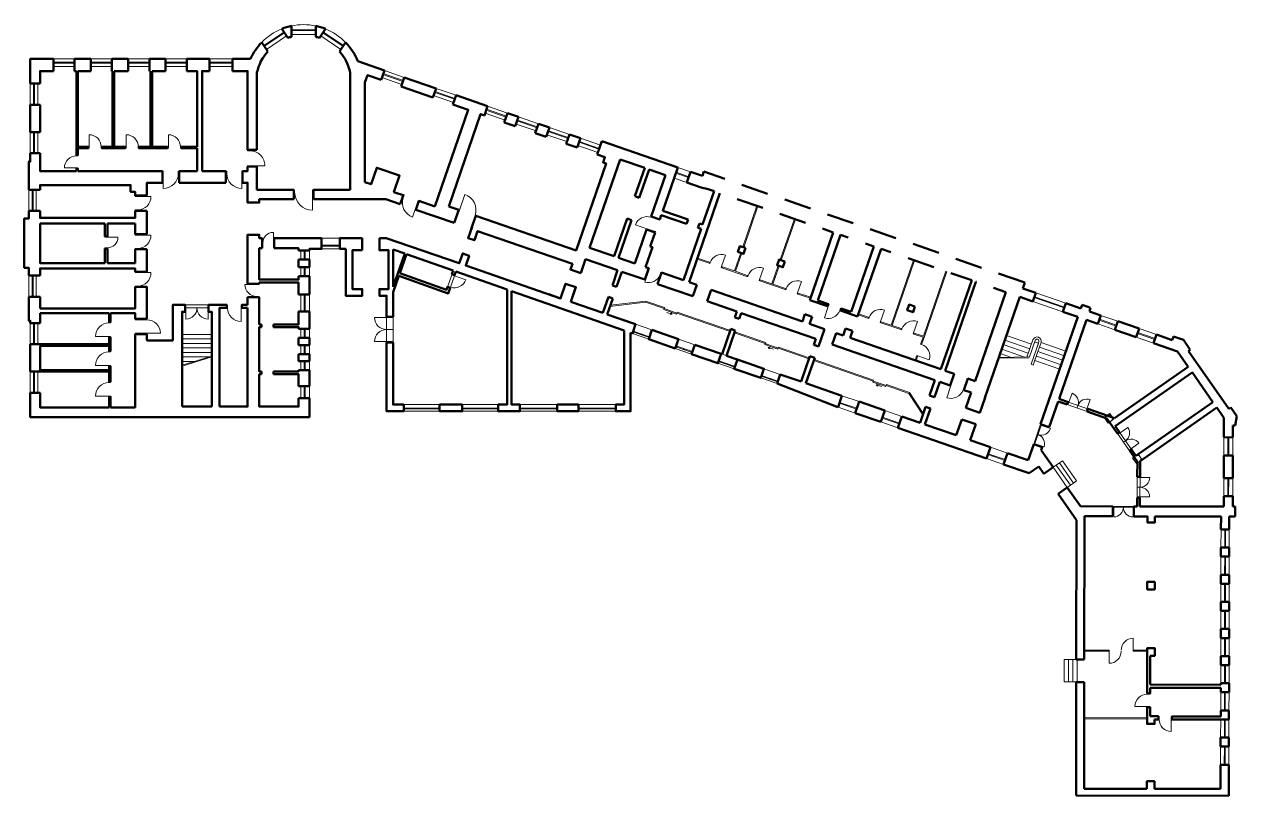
# Model space of a CAD drawing. Header units: millimetres. Extents: x 312346 to 393627, y -666289 to -314922.
# Drawn here: x 312549 to 392909, y -366088 to -314922 of the extents above; entities that cross this region are included whole.
import ezdxf

# ---------------------------------------------------------------- set-up
doc = ezdxf.new("R2010")
doc.units = ezdxf.units.MM
doc.header["$LTSCALE"] = 400
for name, color, linetype, lineweight in [('RG_dveře', 3, 'Continuous', 9), ('RG_okna', 3, 'Continuous', 9), ('RG_schodiště', 94, 'Continuous', 9), ('RG_výrobky zámečník-šatny', 6, 'Continuous', 9), ('RG_zdivo nové', 1, 'Continuous', 50), ('RG_zdivo stavajici', 30, 'Continuous', 50), ('RG_zdivo stávající', 30, 'Continuous', 50)]:
    doc.layers.add(name, color=color, linetype=linetype, lineweight=lineweight)

# ---------------------------------------------------------------- blocks, each defined once
blk = doc.blocks.new('*U35')
blk.add_line((600, -323), (600, -1173))
for points in [[(-300, 477), (-250, 477), (-250, -323), (-300, -323)], [(650, 477), (600, 477), (600, -323), (650, -323)]]:
    blk.add_lwpolyline(points)
blk.add_arc((600, -323), 850, 180, 270)
at = {"layer": 'RG_zdivo stávající'}
for p, q in [((-300, 477), (-300, -323)), ((650, 477), (650, -323))]:
    blk.add_line(p, q, dxfattribs=at)
blk = doc.blocks.new('*U33')
blk.add_line((600, -323), (600, -1123))
for points in [[(-250, -173), (-200, -173), (-200, -323), (-250, -323)], [(650, -173), (600, -173), (600, -323), (650, -323)]]:
    blk.add_lwpolyline(points)
blk.add_arc((600, -323), 800, 180, 270)
at = {"layer": 'RG_zdivo stávající'}
for p, q in [((-250, -173), (-250, -323)), ((650, -173), (650, -323))]:
    blk.add_line(p, q, dxfattribs=at)
blk = doc.blocks.new('*U34')
blk.add_line((600, -323), (600, -1123))
for points in [[(-250, -173), (-200, -173), (-200, -323), (-250, -323)], [(650, -173), (600, -173), (600, -323), (650, -323)]]:
    blk.add_lwpolyline(points)
blk.add_arc((600, -323), 800, 180, 270)
at = {"layer": 'RG_zdivo stávající'}
for p, q in [((-250, -173), (-250, -323)), ((650, -173), (650, -323))]:
    blk.add_line(p, q, dxfattribs=at)
blk = doc.blocks.new('*U31')
blk.add_line((-200, -303), (-200, -1103))
for points in [[(-250, -103), (-200, -103), (-200, -303), (-250, -303)], [(650, -103), (600, -103), (600, -303), (650, -303)]]:
    blk.add_lwpolyline(points)
blk.add_arc((-200, -303), 800, 270, 0)
at = {"layer": 'RG_zdivo stávající'}
for p, q in [((-250, -103), (-250, -303)), ((650, -103), (650, -303))]:
    blk.add_line(p, q, dxfattribs=at)
blk = doc.blocks.new('1200_560_1560')
at = {"layer": 'RG_okna'}
for points in [[(45734, 2964), (46934, 2964)], [(45734, 2689), (46934, 2689)], [(45734, 2629), (46934, 2629)], [(45734, 2164), (46934, 2164)]]:
    blk.add_lwpolyline(points, dxfattribs=at)
at = {"layer": 'RG_zdivo stávající'}
for points in [[(45734, 2164), (45734, 2964)], [(46934, 2964), (46934, 2164)]]:
    blk.add_lwpolyline(points, dxfattribs=at)
blk = doc.blocks.new('*U32')
blk.add_line((600, -173), (600, 627))
for points in [[(-250, -773), (-200, -773), (-200, -173), (-250, -173)], [(650, -773), (600, -773), (600, -173), (650, -173)]]:
    blk.add_lwpolyline(points)
blk.add_arc((600, -173), 800, 90, 180)
at = {"layer": 'RG_zdivo stávající'}
for p, q in [((-250, -773), (-250, -173)), ((650, -773), (650, -173))]:
    blk.add_line(p, q, dxfattribs=at)
blk = doc.blocks.new('900_1300_1640')
at = {"layer": 'RG_okna'}
for points in [[(139718, -7536), (140618, -7536)], [(139718, -7881), (140618, -7881)], [(139718, -7941), (140618, -7941)], [(139718, -8286), (140618, -8286)]]:
    blk.add_lwpolyline(points, dxfattribs=at)
at = {"layer": 'RG_zdivo stávající'}
for points in [[(139718, -8286), (139718, -7536)], [(140618, -7536), (140618, -8286)]]:
    blk.add_lwpolyline(points, dxfattribs=at)
blk = doc.blocks.new('1200_1260_560_2')
at = {"layer": 'RG_okna'}
for points in [[(43247, -7886), (42047, -7886)], [(43247, -8151), (42047, -8151)], [(43247, -8211), (42047, -8211)], [(43247, -8486), (42047, -8486)]]:
    blk.add_lwpolyline(points, dxfattribs=at)
at = {"layer": 'RG_zdivo stávající'}
for points in [[(42047, -8486), (42047, -7886)], [(43247, -7886), (43247, -8486)]]:
    blk.add_lwpolyline(points, dxfattribs=at)
blk = doc.blocks.new('dvere_800_koje')
at = {"layer": 'RG_dveře'}
blk.add_line((67689, -3326), (67689, -4126), dxfattribs=at)
for points in [[(67639, -3256), (67689, -3256), (67689, -3326), (67639, -3326)], [(68539, -3256), (68489, -3256), (68489, -3326), (68539, -3326)]]:
    blk.add_lwpolyline(points, dxfattribs=at)
blk.add_arc((67689, -3326), 800, 270, 0, dxfattribs=at)
at = {"layer": 'RG_výrobky zámečník-šatny'}
for points in [[(67639, -3256), (67639, -3326)], [(68539, -3256), (68539, -3326)]]:
    blk.add_lwpolyline(points, dxfattribs=at)
blk = doc.blocks.new('1200_680_1620_3')
at = {"layer": 'RG_okna'}
for points in [[(30188, 2145), (29797, 3280)], [(30420, 2225), (30029, 3359)], [(30476, 2244), (30086, 3379)], [(30708, 2324), (30317, 3459)]]:
    blk.add_lwpolyline(points, dxfattribs=at)
at = {"layer": 'RG_zdivo stávající'}
for points in [[(29797, 3280), (30317, 3459)], [(30708, 2324), (30188, 2145)]]:
    blk.add_lwpolyline(points, dxfattribs=at)
blk = doc.blocks.new('okno_oblouk')
at = {"layer": 'RG_okna'}
for points in [[(109066, -107732), (110666, -107732)], [(109066, -107985), (110666, -107985)], [(109066, -108045), (110666, -108045)]]:
    blk.add_lwpolyline(points, dxfattribs=at)
blk.add_arc((109866, -104509), 3871, 258.07382, 281.92618, dxfattribs=at)
at = {"layer": 'RG_zdivo stávající'}
for points in [[(109066, -107577), (109066, -108296)], [(110666, -107577), (110666, -108296)]]:
    blk.add_lwpolyline(points, dxfattribs=at)
blk = doc.blocks.new('*U30')
blk.add_line((750, -143), (750, 957))
for points in [[(-400, -293), (-350, -293), (-350, -143), (-400, -143)], [(800, -293), (750, -293), (750, -143), (800, -143)]]:
    blk.add_lwpolyline(points)
blk.add_arc((750, -143), 1100, 90, 180)
at = {"layer": 'RG_zdivo stávající'}
for p, q in [((-400, -293), (-400, -143)), ((800, -293), (800, -143))]:
    blk.add_line(p, q, dxfattribs=at)
blk = doc.blocks.new('*U28')
blk.add_line((-350, -293), (-350, -1293))
for points in [[(-400, -143), (-350, -143), (-350, -293), (-400, -293)], [(700, -143), (650, -143), (650, -293), (700, -293)]]:
    blk.add_lwpolyline(points)
blk.add_arc((-350, -293), 1000, 270, 0)
at = {"layer": 'RG_zdivo stávající'}
for p, q in [((-400, -143), (-400, -293)), ((700, -143), (700, -293))]:
    blk.add_line(p, q, dxfattribs=at)
blk = doc.blocks.new('*U29')
blk.add_line((350, -293), (350, -993))
for points in [[(-400, -143), (-350, -143), (-350, -293), (-400, -293)], [(400, -143), (350, -143), (350, -293), (400, -293)]]:
    blk.add_lwpolyline(points)
blk.add_arc((350, -293), 700, 180, 270)
at = {"layer": 'RG_zdivo stávající'}
for p, q in [((-400, -143), (-400, -293)), ((400, -143), (400, -293))]:
    blk.add_line(p, q, dxfattribs=at)
blk = doc.blocks.new('*U25')
blk.add_line((650, -293), (650, -1293))
for points in [[(-400, -143), (-350, -143), (-350, -293), (-400, -293)], [(700, -143), (650, -143), (650, -293), (700, -293)]]:
    blk.add_lwpolyline(points)
blk.add_arc((650, -293), 1000, 180, 270)
at = {"layer": 'RG_zdivo stávající'}
for p, q in [((-400, -143), (-400, -293)), ((700, -143), (700, -293))]:
    blk.add_line(p, q, dxfattribs=at)
blk = doc.blocks.new('*U26')
blk.add_line((-350, -293), (-350, -1293))
for points in [[(-400, -143), (-350, -143), (-350, -293), (-400, -293)], [(700, -143), (650, -143), (650, -293), (700, -293)]]:
    blk.add_lwpolyline(points)
blk.add_arc((-350, -293), 1000, 270, 0)
at = {"layer": 'RG_zdivo stávající'}
for p, q in [((-400, -143), (-400, -293)), ((700, -143), (700, -293))]:
    blk.add_line(p, q, dxfattribs=at)
blk = doc.blocks.new('*U18')
blk.add_line((550, -293), (550, -1193))
for points in [[(-400, -143), (-350, -143), (-350, -293), (-400, -293)], [(600, -143), (550, -143), (550, -293), (600, -293)]]:
    blk.add_lwpolyline(points)
blk.add_arc((550, -293), 900, 180, 270)
at = {"layer": 'RG_zdivo stávající'}
for p, q in [((-400, -143), (-400, -293)), ((600, -143), (600, -293))]:
    blk.add_line(p, q, dxfattribs=at)
blk = doc.blocks.new('*U27')
blk.add_line((-350, -293), (-350, -1093))
for points in [[(-400, -143), (-350, -143), (-350, -293), (-400, -293)], [(500, -143), (450, -143), (450, -293), (500, -293)]]:
    blk.add_lwpolyline(points)
blk.add_arc((-350, -293), 800, 270, 0)
at = {"layer": 'RG_zdivo stávající'}
for p, q in [((-400, -143), (-400, -293)), ((500, -143), (500, -293))]:
    blk.add_line(p, q, dxfattribs=at)
blk = doc.blocks.new('*U22')
blk.add_line((650, -293), (650, -1193))
for points in [[(-300, -143), (-250, -143), (-250, -293), (-300, -293)], [(700, -143), (650, -143), (650, -293), (700, -293)]]:
    blk.add_lwpolyline(points)
blk.add_arc((650, -293), 900, 180, 270)
at = {"layer": 'RG_zdivo stávající'}
for p, q in [((-300, -143), (-300, -293)), ((700, -143), (700, -293))]:
    blk.add_line(p, q, dxfattribs=at)
blk = doc.blocks.new('*U23')
blk.add_line((-350, -293), (-350, -1483))
for points in [[(-400, -143), (-350, -143), (-350, -293), (-400, -293)], [(890, -143), (840, -143), (840, -293), (890, -293)]]:
    blk.add_lwpolyline(points)
blk.add_arc((-350, -293), 1190, 270, 0)
at = {"layer": 'RG_zdivo stávající'}
for p, q in [((-400, -143), (-400, -293)), ((890, -143), (890, -293))]:
    blk.add_line(p, q, dxfattribs=at)
blk = doc.blocks.new('*U24')
blk.add_line((650, -293), (650, -1193))
for points in [[(-300, -93), (-250, -93), (-250, -293), (-300, -293)], [(700, -93), (650, -93), (650, -293), (700, -293)]]:
    blk.add_lwpolyline(points)
blk.add_arc((650, -293), 900, 180, 270)
at = {"layer": 'RG_zdivo stávající'}
for p, q in [((-300, -93), (-300, -293)), ((700, -93), (700, -293))]:
    blk.add_line(p, q, dxfattribs=at)
blk = doc.blocks.new('*U21')
blk.add_line((-350, -143), (-350, 657))
for points in [[(-400, -243), (-350, -243), (-350, -143), (-400, -143)], [(500, -243), (450, -243), (450, -143), (500, -143)]]:
    blk.add_lwpolyline(points)
blk.add_arc((-350, -143), 800, 0, 90)
at = {"layer": 'RG_zdivo stávající'}
for p, q in [((-400, -243), (-400, -143)), ((500, -243), (500, -143))]:
    blk.add_line(p, q, dxfattribs=at)
blk = doc.blocks.new('*U19')
blk.add_line((550, -293), (550, -993))
for points in [[(-200, -123), (-150, -123), (-150, -293), (-200, -293)], [(600, -123), (550, -123), (550, -293), (600, -293)]]:
    blk.add_lwpolyline(points)
blk.add_arc((550, -293), 700, 180, 270)
at = {"layer": 'RG_zdivo stávající'}
for p, q in [((-200, -123), (-200, -293)), ((600, -123), (600, -293))]:
    blk.add_line(p, q, dxfattribs=at)
blk = doc.blocks.new('*U20')
blk.add_line((-250, -293), (-250, -1193))
for points in [[(-300, 487), (-250, 487), (-250, -293), (-300, -293)], [(700, 487), (650, 487), (650, -293), (700, -293)]]:
    blk.add_lwpolyline(points)
blk.add_arc((-250, -293), 900, 270, 0)
at = {"layer": 'RG_zdivo stávající'}
for p, q in [((-300, 487), (-300, -293)), ((700, 487), (700, -293))]:
    blk.add_line(p, q, dxfattribs=at)
blk = doc.blocks.new('*U17')
blk.add_line((-250, -193), (-250, 707))
for points in [[(-300, -293), (-250, -293), (-250, -193), (-300, -193)], [(700, -293), (650, -293), (650, -193), (700, -193)]]:
    blk.add_lwpolyline(points)
blk.add_arc((-250, -193), 900, 0, 90)
at = {"layer": 'RG_zdivo stávající'}
for p, q in [((-300, -293), (-300, -193)), ((700, -293), (700, -193))]:
    blk.add_line(p, q, dxfattribs=at)
blk = doc.blocks.new('*U116')
for p, q in [((0, 440), (-50, 440)), ((0, 0), (-50, 0)), ((800, 440), (0, 440)), ((0, 440), (0, 0)), ((800, 0), (0, 0)), ((0, 0), (0, -800)), ((850, 440), (800, 440)), ((800, 440), (800, 0)), ((850, 0), (800, 0))]:
    blk.add_line(p, q)
blk.add_arc((0, 0), 800, 270, 0)
blk = doc.blocks.new('*U115')
for p, q in [((0, 440), (-50, 440)), ((0, 0), (-50, 0)), ((800, 440), (0, 440)), ((0, 440), (0, 0)), ((800, 0), (0, 0)), ((850, 440), (800, 440)), ((800, 440), (800, 0)), ((850, 0), (800, 0)), ((800, 0), (800, -800))]:
    blk.add_line(p, q)
blk.add_arc((800, 0), 800, 180, 270)
blk = doc.blocks.new('okno_2375')
at = {"layer": 'RG_okna'}
for points in [[(437181, -409465), (439556, -409465)], [(437181, -409695), (439556, -409695)], [(437181, -409745), (439556, -409745)], [(437256, -409745), (437256, -409695)], [(437894, -409745), (437894, -409695)], [(438030, -409695), (438030, -409745)], [(438707, -409695), (438707, -409745)], [(438843, -409745), (438843, -409695)], [(439481, -409745), (439481, -409695)], [(437181, -409905), (439556, -409905)]]:
    blk.add_lwpolyline(points, dxfattribs=at)
blk = doc.blocks.new('vrata_2475')
at = {"layer": 'RG_okna'}
for points in [[(444881, -411465), (447356, -411465)], [(444881, -411695), (447356, -411695)], [(444881, -411745), (447356, -411745)], [(444881, -411905), (447356, -411905)], [(444956, -411745), (444956, -411695)], [(447281, -411745), (447281, -411695)]]:
    blk.add_lwpolyline(points, dxfattribs=at)
blk = doc.blocks.new('*U129')
for p, q in [((0, 190), (-50, 190)), ((0, 0), (-50, 0)), ((800, 190), (0, 190)), ((0, 190), (0, 0)), ((800, 0), (0, 0)), ((850, 190), (800, 190)), ((800, 190), (800, 0)), ((850, 0), (800, 0)), ((800, 0), (800, -800))]:
    blk.add_line(p, q)
blk.add_arc((800, 0), 800, 180, 270)

msp = doc.modelspace()

# ---------------------------------------------------------------- linework, layer by layer
at = {"layer": 'RG_dveře'}
for p, q in [((386047, -356437), (386048, -355637)), ((384447, -356504), (384445, -357304))]:
    msp.add_line(p, q, dxfattribs=at)
at = {"layer": 'RG_dveře', "ltscale": 0.1}
for points in [[(382989, -340607), (381666, -340149)], [(383048, -340437), (381725, -339979)], [(379455, -342775), (379913, -341452)], [(379512, -342795), (379970, -341472)], [(385811, -343216), (385010, -342068)], [(385936, -343129), (385135, -341981)], [(386316, -346327), (386318, -344927)], [(386496, -346327), (386498, -344927)], [(384698, -346894), (386098, -346897)], [(384698, -346954), (386098, -346957)]]:
    msp.add_lwpolyline(points, dxfattribs=at)
at = {"layer": 'RG_dveře'}
for points in [[(384397, -356434), (384447, -356434), (384447, -356504), (384397, -356504)], [(386097, -356507), (386047, -356507), (386047, -356437), (386097, -356437)]]:
    msp.add_lwpolyline(points, dxfattribs=at)
for centre, start, end in [((386047, -356437), 89.90159, 179.90159), ((384447, -356504), 269.90159, 359.90159)]:
    msp.add_arc(centre, 800, start, end, dxfattribs=at)
at = {"layer": 'RG_okna'}
for p, q in [((323252, -333740), (323252, -334482)), ((324735, -333740), (324735, -334482))]:
    msp.add_line(p, q, dxfattribs=at)
for points in [[(315879, -317220), (314479, -317220)], [(318359, -317220), (316959, -317220)], [(320839, -317220), (319439, -317220)], [(323319, -317220), (321919, -317220)], [(326349, -317220), (324829, -317220)], [(315879, -317440), (314479, -317440)], [(315879, -317500), (314479, -317500)], [(315879, -317720), (314479, -317720)], [(318359, -317440), (316959, -317440)], [(318359, -317500), (316959, -317500)], [(318359, -317720), (316959, -317720)], [(320839, -317440), (319439, -317440)], [(320839, -317500), (319439, -317500)], [(320839, -317720), (319439, -317720)], [(323319, -317440), (321919, -317440)], [(323319, -317500), (321919, -317500)], [(323319, -317720), (321919, -317720)], [(326349, -317440), (324829, -317440)], [(326349, -317500), (324829, -317500)], [(326349, -317720), (324829, -317720)], [(337665, -318654), (336342, -318196)], [(337737, -318446), (336414, -317988)], [(312949, -318860), (312949, -320260)], [(313169, -318860), (313169, -320260)], [(313229, -318860), (313229, -320260)], [(313449, -318860), (313449, -320260)], [(337574, -318919), (336251, -318461)], [(337646, -318711), (336323, -318253)], [(341004, -320106), (339681, -319648)], [(341076, -319898), (339753, -319440)], [(341095, -319842), (339773, -319384)], [(341167, -319634), (339845, -319176)], [(344487, -321080), (343164, -320622)], [(344507, -321023), (343184, -320565)], [(344579, -320815), (343256, -320357)], [(344415, -321288), (343092, -320829)], [(346538, -321790), (345215, -321332)], [(346557, -321733), (345234, -321275)], [(346629, -321525), (345306, -321067)], [(312949, -322070), (312949, -323470)], [(313169, -322070), (313169, -323470)], [(313229, -322070), (313229, -323470)], [(313449, -322070), (313449, -323470)], [(346466, -321998), (345143, -321539)], [(348588, -322500), (347265, -322042)], [(348608, -322443), (347285, -321985)], [(348680, -322235), (347357, -321777)], [(348516, -322708), (347193, -322249)], [(350567, -323418), (349244, -322959)], [(350639, -323210), (349316, -322752)], [(350658, -323153), (349336, -322695)], [(350730, -322945), (349408, -322487)], [(312849, -325900), (312849, -327300)], [(313069, -325900), (313069, -327300)], [(313129, -325900), (313129, -327300)], [(313349, -325900), (313349, -327300)], [(332254, -329100), (333474, -329100)], [(330879, -330530), (330879, -329930)], [(331099, -330530), (331099, -329930)], [(331159, -330530), (331159, -329930)], [(331449, -330530), (331449, -329930)], [(332254, -329820), (333474, -329820)], [(330879, -331630), (330879, -331030)], [(331099, -331630), (331099, -331030)], [(331159, -331630), (331159, -331030)], [(331449, -331630), (331449, -331030)], [(312849, -331590), (312849, -332990)], [(313069, -331590), (313069, -332990)], [(313129, -331590), (313129, -332990)], [(313349, -331590), (313349, -332990)], [(330879, -333980), (330879, -332850)], [(331099, -333980), (331099, -332850)], [(331159, -333980), (331159, -332850)], [(331449, -333980), (331449, -332850)], [(381376, -333990), (379391, -333303)], [(381464, -333735), (379479, -333048)], [(381483, -333678), (379499, -332991)], [(381572, -333423), (379587, -332736)], [(323219, -333540), (323252, -333540), (323252, -333740), (323219, -333740)], [(323252, -333540), (324735, -333540)], [(324735, -333740), (323252, -333740)], [(324769, -333540), (324735, -333540), (324735, -333740), (324769, -333740)], [(312949, -334750), (312949, -336150)], [(313169, -334750), (313169, -336150)], [(313229, -334750), (313229, -336150)], [(313449, -334750), (313449, -336150)], [(353066, -334823), (354153, -335199)], [(330879, -335730), (330879, -335130)], [(331099, -335730), (331099, -335130)], [(331159, -335730), (331159, -335130)], [(331449, -335730), (331449, -335130)], [(352854, -335437), (353940, -335814)], [(355901, -335805), (356988, -336181)], [(330879, -336800), (330879, -336200)], [(331099, -336800), (331099, -336200)], [(331159, -336800), (331159, -336200)], [(331449, -336800), (331449, -336200)], [(355689, -336419), (356775, -336795)], [(330879, -337870), (330879, -337270)], [(331099, -337870), (331099, -337270)], [(331159, -337870), (331159, -337270)], [(331449, -337870), (331449, -337270)], [(358523, -337401), (359610, -337777)], [(358736, -336786), (359823, -337163)], [(312949, -337960), (312949, -339360)], [(313169, -337960), (313169, -339360)], [(313229, -337960), (313229, -339360)], [(313449, -337960), (313449, -339360)], [(361571, -337768), (362658, -338144)], [(330879, -339720), (330879, -338920)], [(331099, -339720), (331099, -338920)], [(331159, -339720), (331159, -338920)], [(331449, -339720), (331449, -338920)], [(361358, -338382), (362445, -338758)], [(381723, -340169), (381991, -339394)], [(382933, -340587), (383201, -339813)], [(382328, -340378), (382387, -340208)], [(379894, -341509), (380555, -341738)], [(379684, -342114), (379741, -342133)], [(385045, -342117), (385694, -341664)], [(379475, -342718), (380136, -342947)], [(385411, -342642), (385535, -342555)], [(385777, -343167), (386427, -342714)], [(386318, -344987), (387138, -344988)], [(386316, -346267), (387136, -346268)], [(386317, -345627), (386497, -345627)], [(384758, -346894), (384757, -347594)], [(385398, -346895), (385398, -346955)], [(386038, -346897), (386037, -347597)]]:
    msp.add_lwpolyline(points, dxfattribs=at)
for points in [[(332254, -329580), (333474, -329580), (333474, -329630), (332254, -329630)], [(332254, -329580), (332329, -329580), (332329, -329630), (332254, -329630)], [(332814, -329580), (332914, -329580), (332914, -329630), (332814, -329630)], [(333399, -329580), (333474, -329580), (333474, -329630), (333399, -329630)], [(352909, -335277), (353996, -335653), (353980, -335700), (352893, -335324)], [(352909, -335277), (352980, -335301), (352964, -335349), (352893, -335324)], [(353405, -335449), (353500, -335481), (353484, -335529), (353389, -335496)], [(353925, -335629), (353996, -335653), (353980, -335700), (353909, -335676)], [(355744, -336258), (356831, -336635), (356815, -336682), (355728, -336306)], [(355744, -336258), (355815, -336283), (355799, -336330), (355728, -336306)], [(356240, -336430), (356335, -336463), (356318, -336510), (356224, -336477)], [(356760, -336610), (356831, -336635), (356815, -336682), (356744, -336657)], [(358579, -337240), (359666, -337616), (359649, -337663), (358563, -337287)], [(358579, -337240), (358650, -337264), (358634, -337312), (358563, -337287)], [(359075, -337412), (359170, -337444), (359153, -337492), (359059, -337459)], [(359595, -337592), (359666, -337616), (359649, -337663), (359579, -337639)], [(361414, -338221), (362501, -338598), (362484, -338645), (361398, -338269)], [(361414, -338221), (361485, -338246), (361469, -338293), (361398, -338269)], [(361910, -338393), (362005, -338426), (361988, -338473), (361894, -338441)], [(362430, -338573), (362501, -338598), (362484, -338645), (362413, -338620)], [(384125, -341000), (384383, -341369), (384751, -341111), (384494, -340742)], [(386003, -343693), (386261, -344061), (386630, -343804), (386372, -343435)]]:
    msp.add_lwpolyline(points, close=True, dxfattribs=at)
for centre in [(384442, -341053), (386321, -343745)]:
    msp.add_circle(centre, 230, dxfattribs=at)
for centre, radius, start, end in [((323252, -333740), 742, 270.00002, 0.00002), ((324735, -333740), 742, 179.99998, 269.99998), ((381782, -339999), 640, 340.90159, 70.90159), ((382991, -340417), 640, 70.90159, 160.90159), ((379950, -341529), 640, 250.90159, 340.90159), ((379532, -342738), 640, 340.90159, 70.90159), ((385169, -342030), 640, 304.90159, 34.90159), ((385902, -343080), 640, 34.90159, 124.90159), ((386498, -344987), 640, 269.90159, 359.90159), ((386496, -346267), 640, 359.90159, 89.90159), ((384758, -346954), 640, 269.90159, 359.90159), ((386038, -346957), 640, 179.90159, 269.90159)]:
    msp.add_arc(centre, radius, start, end, dxfattribs=at)
at = {"layer": 'RG_schodiště'}
for p, q in [((381460, -358528), (381462, -357045)), ((382329, -357047), (381462, -357045)), ((381749, -358528), (381751, -357046)), ((382038, -358529), (382040, -357046)), ((382327, -358529), (382329, -357047)), ((381460, -358528), (382418, -358529))]:
    msp.add_line(p, q, dxfattribs=at)
for points in [[(324979, -335490), (323009, -335490)], [(324979, -335790), (323009, -335790)], [(377538, -335873), (379192, -336446)], [(377641, -335575), (379295, -336148)], [(324979, -336090), (323009, -336090)], [(324979, -336390), (323009, -336390)], [(324979, -336690), (323009, -336690)], [(377332, -336468), (378846, -336993)], [(377435, -336171), (379089, -336743)], [(379512, -335980), (379767, -336068), (379280, -337476), (379421, -337525), (379730, -336632)], [(379730, -336632), (381384, -337205)], [(379834, -336334), (381487, -336907)], [(379937, -336037), (381590, -336609)], [(324979, -336940), (323009, -337540)], [(324814, -336990), (323009, -336990)], [(324979, -336990), (323009, -337590)], [(323829, -337290), (323009, -337290)], [(379145, -337039), (377126, -337064)], [(379163, -336989), (377143, -337013)], [(377229, -336766), (377916, -337004)], [(379524, -337227), (381178, -337800)], [(379627, -336930), (381281, -337502)]]:
    msp.add_lwpolyline(points, dxfattribs=at)
for points in [[(379730, -336632), (379937, -336037, 1), (379398, -335850), (379003, -336991)], [(379589, -336583), (379795, -335988, 1), (379540, -335899), (379163, -336989)]]:
    msp.add_lwpolyline(points, format="xyb", dxfattribs=at)
for points in [[(382088, -345350), (381154, -344014), (381359, -343871), (382293, -345207)], [(381678, -345637), (380744, -344301), (380949, -344158), (381883, -345493)], [(381883, -345493), (380949, -344158), (381154, -344014), (382088, -345350)]]:
    msp.add_lwpolyline(points, close=True, dxfattribs=at)
at = {"layer": 'RG_výrobky zámečník-šatny'}
for points in [[(360169, -329695), (361111, -326973)], [(360235, -329718), (361177, -326996)], [(362654, -330555), (363596, -327834)], [(362720, -330578), (363662, -327857)], [(359619, -331282), (360038, -330073)], [(359685, -331305), (360104, -330096)], [(357139, -330498), (357942, -330776)], [(357162, -330432), (357965, -330710)], [(358793, -331070), (360446, -331643)], [(358816, -331004), (359619, -331282)], [(362104, -332143), (362523, -330933)], [(362170, -332166), (362589, -330956)], [(369995, -334875), (371487, -330566)], [(370061, -334898), (371553, -330589)], [(359685, -331305), (360469, -331577)], [(361320, -331871), (362104, -332143)], [(372140, -335617), (373632, -331308)], [(372206, -335640), (373698, -331331)], [(361297, -331937), (362974, -332518)], [(362170, -332166), (362997, -332452)], [(354951, -333783), (353726, -333358), (351363, -333641)], [(354974, -333716), (353738, -333288), (351392, -333557)], [(363825, -332813), (364652, -333099)], [(363848, -332746), (364674, -333033)], [(354951, -333783), (354974, -333716)], [(355140, -334029), (355490, -334150)], [(355490, -334150), (355364, -334162)], [(355490, -334150), (355399, -334062)], [(355802, -334077), (355824, -334011)], [(359329, -335298), (355802, -334077)], [(359352, -335232), (355824, -334011)], [(367817, -334195), (368469, -334421)], [(367840, -334129), (368492, -334355)], [(369320, -334715), (370652, -335176)], [(369343, -334649), (369995, -334875)], [(370061, -334898), (370675, -335110)], [(364554, -337108), (359612, -335397)], [(361681, -336039), (359635, -335330)], [(371502, -335471), (372117, -335684), (371976, -336090)], [(371525, -335405), (372140, -335617)], [(372206, -335640), (372042, -336113)], [(361658, -336105), (361681, -336039)], [(361858, -336355), (361984, -336342)], [(362208, -336476), (361858, -336355)], [(361858, -336355), (361949, -336443)], [(362509, -336399), (362532, -336333)], [(364577, -337042), (362532, -336333)], [(364876, -337219), (368819, -338584)], [(364899, -337153), (368842, -338518)], [(371682, -336940), (371587, -337214)], [(371748, -336963), (371653, -337237)], [(368819, -338584), (368842, -338518)], [(369019, -338834), (369145, -338821)], [(369368, -338955), (369019, -338834)], [(369019, -338834), (369110, -338922)], [(369669, -338879), (369692, -338813)], [(369669, -338879), (371174, -339400), (372105, -340823)], [(369692, -338813), (371219, -339341), (372134, -340739)], [(382802, -356431), (384397, -356434)], [(382802, -356501), (384397, -356504)], [(384397, -356434), (384397, -356504)], [(386097, -356437), (386972, -356438)], [(386097, -356507), (386097, -356437)], [(386097, -356507), (386972, -356508)], [(382794, -360906), (386964, -360913)], [(382794, -360976), (386964, -360983)]]:
    msp.add_lwpolyline(points, dxfattribs=at)
for points in [[(354951, -333783), (355802, -334077), (355779, -334143), (354928, -333849)], [(362509, -336399), (361658, -336105), (361635, -336171), (362486, -336466)], [(369669, -338879), (368819, -338584), (368796, -338650), (369646, -338945)]]:
    msp.add_lwpolyline(points, close=True, dxfattribs=at)
at = {"layer": 'RG_zdivo nové'}
for points in [[(334948, -329100), (334948, -329910)], [(336088, -329100), (336088, -329750)], [(333858, -329820), (333858, -332930), (334948, -332930), (334948, -332490), (334298, -332490), (334298, -329910), (334948, -329910)], [(336999, -332680), (336999, -334320), (336558, -334320), (336558, -332930), (336088, -332930), (336088, -332490), (336698, -332490), (336698, -329910), (336088, -329910), (336088, -329750)], [(336999, -332334), (336998, -329856)], [(336999, -332334), (337775, -330129)], [(337436, -331438), (337883, -330167)], [(336999, -332680), (337373, -331617)], [(337373, -331617), (340646, -332770), (340776, -332402)], [(337436, -331438), (340530, -332527), (340596, -332339), (340776, -332402)], [(341157, -331320), (341074, -331553), (340895, -331490), (340977, -331257)], [(344548, -332514), (344548, -340150), (343948, -340150), (343948, -340590), (345398, -340590), (345398, -340150), (344848, -340150), (344848, -332619)], [(352738, -335397), (352738, -340590), (351750, -340590), (351750, -340150), (352298, -340150), (352298, -335242)], [(336998, -336020), (336558, -336020), (336558, -340590), (337698, -340590), (337698, -340150), (336998, -340150), (336998, -336020)]]:
    msp.add_lwpolyline(points, dxfattribs=at)
for points in [[(340073, -340150), (341573, -340150), (341573, -340590), (340073, -340590)], [(347873, -340150), (349275, -340150), (349275, -340590), (347873, -340590)]]:
    msp.add_lwpolyline(points, close=True, dxfattribs=at)
at = {"layer": 'RG_zdivo stavajici'}
for points in [[(331449, -329930), (331449, -329820), (332254, -329820), (332254, -329100)], [(333858, -329820), (333474, -329820), (333474, -329100), (334948, -329100)], [(336088, -329100), (336538, -329100)], [(331449, -331030), (331449, -330530)], [(341806, -330924), (348090, -333100)], [(331449, -332850), (331449, -331630)], [(348770, -333336), (350896, -334072)], [(331449, -335130), (331449, -333980)], [(351180, -334170), (353066, -334823), (352854, -335437)], [(331449, -336200), (331449, -335730)], [(331449, -337270), (331449, -336800)], [(331449, -338920), (331449, -337870)], [(322164, -340980), (331449, -340980), (331449, -339720)]]:
    msp.add_lwpolyline(points, dxfattribs=at)
for points in [[(354153, -335199), (355901, -335805), (355689, -336419), (353940, -335814)], [(356988, -336181), (358736, -336786), (358523, -337401), (356775, -336795)], [(359823, -337163), (361571, -337768), (361358, -338382), (359610, -337777)]]:
    msp.add_lwpolyline(points, close=True, dxfattribs=at)
at = {"layer": 'RG_zdivo stávající'}
for p, q in [((350825, -322671), (355859, -324414)), ((352042, -323886), (353677, -324452)), ((353960, -324550), (355047, -324926)), ((356464, -325417), (357413, -325746)), ((356710, -324708), (357499, -324982)), ((357597, -324698), (357499, -324982)), ((357597, -324698), (358981, -325178)), ((358654, -326122), (356609, -332028)), ((357413, -325746), (357883, -325855)), ((357883, -325855), (358276, -325992)), ((360115, -325570), (361816, -326159)), ((359788, -326515), (361489, -327104)), ((362950, -326552), (364651, -327141)), ((354095, -327676), (354662, -327873)), ((354763, -327580), (356445, -328162)), ((354861, -327296), (356543, -327879)), ((362623, -327497), (364324, -328086)), ((365785, -327533), (367486, -328122)), ((353800, -328527), (354367, -328723)), ((357201, -328424), (357409, -328496)), ((357299, -328140), (357507, -328212)), ((365458, -328478), (366166, -328724)), ((368620, -328515), (370321, -329104)), ((366166, -328724), (364612, -333212)), ((366639, -328887), (365134, -333234)), ((366639, -328887), (367159, -329067)), ((368293, -329460), (368860, -329656)), ((350013, -329745), (351648, -330311)), ((368860, -329656), (367354, -334003)), ((369332, -329820), (367778, -334308)), ((369332, -329820), (369993, -330049)), ((371455, -329496), (373156, -330085)), ((351932, -330409), (353018, -330785)), ((353727, -331031), (353935, -331103)), ((371127, -330441), (372828, -331030)), ((374290, -330478), (375990, -331067)), ((354785, -331397), (356231, -331898)), ((373962, -331423), (375342, -331901)), ((377124, -331460), (378858, -332060)), ((356609, -332028), (357119, -332205)), ((358064, -332532), (364121, -334630)), ((375342, -331901), (373297, -337807)), ((375625, -331999), (373580, -337905)), ((377610, -332686), (375565, -338592)), ((375625, -331999), (375663, -332012)), ((376797, -332405), (377610, -332686)), ((378858, -332060), (378728, -332438)), ((378728, -332438), (379587, -332736)), ((347316, -332832), (348090, -333100)), ((348770, -333336), (350896, -334072)), ((378531, -333005), (376215, -339695)), ((378531, -333005), (379391, -333303)), ((381572, -333423), (382573, -333770)), ((351180, -334170), (352597, -334661)), ((364285, -334157), (364121, -334630)), ((381376, -333990), (382377, -334337)), ((382655, -333533), (382573, -333770)), ((382655, -333533), (383222, -333730)), ((383222, -333730), (383140, -333966)), ((383140, -333966), (383896, -334228)), ((364758, -334321), (364594, -334793)), ((364594, -334793), (365596, -335140)), ((366978, -335090), (366815, -335562)), ((382377, -334337), (379913, -341452)), ((382944, -334533), (381130, -339773)), ((382944, -334533), (383700, -334795)), ((366352, -335402), (366815, -335562)), ((367451, -335253), (367287, -335726)), ((387582, -335504), (388638, -335870)), ((388720, -335633), (388638, -335870)), ((388720, -335633), (389379, -335861)), ((389379, -335861), (389831, -336510)), ((387385, -336071), (388993, -336627)), ((388993, -336627), (389699, -337639)), ((389831, -336510), (389708, -336595)), ((389708, -336595), (392383, -340430)), ((359089, -336908), (361073, -337596)), ((362658, -338144), (364031, -338620)), ((389699, -337639), (384812, -341048)), ((389956, -338008), (384847, -341572)), ((362445, -338758), (366481, -340315)), ((364352, -338731), (366743, -339559)), ((375083, -338425), (375565, -338592)), ((374821, -339181), (375303, -339348)), ((375303, -339348), (374950, -340368)), ((376224, -339667), (375871, -340687)), ((381130, -339773), (381725, -339979)), ((367615, -340707), (369316, -341296)), ((367877, -339951), (369578, -340540)), ((374950, -340368), (375871, -340687)), ((381071, -339943), (380480, -341648)), ((381071, -339943), (381666, -340149)), ((382989, -340607), (384308, -341064)), ((391331, -339975), (386222, -343539)), ((391587, -340345), (386500, -343894)), ((391587, -340345), (392055, -341016)), ((392506, -340344), (392383, -340430)), ((392506, -340344), (392909, -340922)), ((370712, -340933), (371921, -341352)), ((372243, -341463), (374322, -342183)), ((374688, -341124), (374322, -342183)), ((374688, -341124), (375609, -341443)), ((375609, -341443), (375243, -342502)), ((384308, -341064), (385010, -342068)), ((392055, -341016), (392053, -342316)), ((392654, -341531), (392653, -342317)), ((392804, -341532), (392654, -341531)), ((392909, -340922), (392804, -341532)), ((370450, -341689), (376323, -343722)), ((384849, -341571), (385135, -341981)), ((375243, -342502), (376585, -342966)), ((379455, -342775), (379089, -343833)), ((385936, -343129), (386222, -343539)), ((377719, -343359), (379089, -343833)), ((379954, -343170), (380744, -344301)), ((385813, -343215), (386320, -343941)), ((386320, -343941), (386318, -344927)), ((377457, -344115), (379158, -344704)), ((379158, -344704), (379799, -344257)), ((379799, -344257), (380130, -344731)), ((381064, -346066), (382286, -347815)), ((381678, -345637), (382555, -346891)), ((386496, -346327), (386495, -346897)), ((392046, -346216), (392045, -346907)), ((392646, -346217), (392645, -346908)), ((384698, -346894), (382555, -346891)), ((386315, -346897), (386098, -346897)), ((392045, -346907), (386495, -346897)), ((392795, -346908), (392645, -346908)), ((392795, -346908), (392794, -347568)), ((382271, -357046), (382286, -347815)), ((382801, -357047), (382817, -347551)), ((384697, -347554), (382817, -347551)), ((386987, -347558), (386097, -347557)), ((391867, -347567), (387487, -347559)), ((391867, -347567), (391865, -348427)), ((392417, -347568), (392415, -348428)), ((392794, -347568), (392417, -347568)), ((391863, -349627), (391862, -350227)), ((392413, -349628), (392412, -350228)), ((391860, -351427), (391859, -352027)), ((392410, -351428), (392409, -352028)), ((391857, -353227), (391856, -353827)), ((392407, -353228), (392406, -353828)), ((391854, -355027), (391853, -355627)), ((392404, -355028), (392403, -355628)), ((382801, -357047), (382271, -357046)), ((391851, -356827), (391850, -357427)), ((392401, -356828), (392400, -357428)), ((382257, -366070), (382268, -358546)), ((382798, -358547), (382268, -358546)), ((382786, -365621), (382798, -358547)), ((391847, -358927), (387167, -358919)), ((391848, -358727), (387168, -358719)), ((391848, -358627), (391848, -358727)), ((392398, -358628), (392397, -359228)), ((391845, -360427), (391844, -360827)), ((392395, -360428), (392394, -361028)), ((387714, -361019), (387464, -361019)), ((391844, -360827), (388614, -360821)), ((391842, -362227), (391841, -362827)), ((392392, -362228), (392391, -362828)), ((391839, -364027), (391836, -365637)), ((392389, -364028), (392385, -366088)), ((386956, -365628), (382786, -365621)), ((391836, -365637), (387456, -365629)), ((392385, -366088), (382257, -366070))]:
    msp.add_line(p, q, dxfattribs=at)
for points in [[(330264, -315034, 0.043921), (329614, -315232, 0.043921)], [(330264, -315753, 0.020451), (330015, -315828, 0.020451)], [(332513, -315232, 0.043921), (331864, -315034, 0.043921)], [(332112, -315828, 0.020451), (331864, -315753, 0.020451)], [(328286, -316124, 0.086298), (327539, -317220, 0.086298)], [(334656, -317379, 0.097574), (333841, -316124, 0.069868)], [(328688, -316721, 0.126722), (327969, -318130), (327969, -323260)], [(334159, -325910), (334159, -318130, 0.126722), (333439, -316721)]]:
    msp.add_lwpolyline(points, format="xyb", dxfattribs=at)
for points in [[(314479, -317220), (312949, -317220), (312949, -318860)], [(314479, -318030), (314479, -317220)], [(315879, -318030), (315879, -317220)], [(315879, -317220), (316959, -317220)], [(316959, -318030), (316959, -317220)], [(318359, -318030), (318359, -317220)], [(318359, -317220), (319439, -317220)], [(319439, -318030), (319439, -317220)], [(321919, -317220), (320839, -317220)], [(320839, -318030), (320839, -317220)], [(321919, -318030), (321919, -317220)], [(324829, -317220), (323319, -317220)], [(323319, -318030), (323319, -317220)], [(324829, -318030), (324829, -317220)], [(327539, -317220), (326349, -317220)], [(326349, -318030), (326349, -317220)], [(336414, -317988), (334656, -317379)], [(313599, -318860), (313599, -318030), (314479, -318030)], [(316009, -318030), (315879, -318030)], [(316009, -318030), (316009, -323600), (316109, -323600), (316109, -323150), (316799, -323150), (316799, -323050), (316109, -323050), (316109, -318030)], [(316959, -318030), (316109, -318030)], [(318399, -318030), (318399, -323050), (317699, -323050), (317699, -323150), (319259, -323150)], [(318399, -318030), (318359, -318030)], [(319439, -318030), (318499, -318030)], [(319259, -323050), (318499, -323050), (318499, -318030)], [(320919, -318030), (320919, -323050), (320159, -323050), (320159, -323150), (322049, -323150)], [(320839, -318030), (320919, -318030)], [(321019, -318030), (321919, -318030)], [(322049, -323050), (321019, -323050), (321019, -318030)], [(323319, -318030), (323999, -318030), (323999, -323050)], [(324339, -324660), (324339, -318030), (324829, -318030)], [(326349, -318030), (327349, -318030), (327349, -323260)], [(336202, -318602), (336414, -317988)], [(336202, -318602), (336414, -317988)], [(313599, -318860), (312949, -318860)], [(335127, -325396), (335127, -318783), (335298, -318289), (336202, -318602)], [(337525, -319060), (337737, -318446)], [(339845, -319176), (337737, -318446)], [(337525, -319060), (339632, -319790)], [(339632, -319790), (339845, -319176)], [(339632, -319790), (339845, -319176)], [(340955, -320248), (341167, -319634)], [(343256, -320357), (341167, -319634)], [(312949, -320260), (312949, -322070)], [(313599, -320260), (312949, -320260)], [(313599, -322070), (313599, -320260)], [(340955, -320248), (341975, -320601), (339760, -326999)], [(343043, -320971), (343256, -320357)], [(343043, -320971), (342797, -320886), (340681, -327000)], [(344366, -321429), (344579, -320815)], [(345094, -321681), (344366, -321429)], [(345306, -321067), (344579, -320815)], [(345094, -321681), (345306, -321067)], [(345094, -321681), (345306, -321067)], [(313599, -322070), (312949, -322070)], [(346417, -322139), (346629, -321525)], [(347144, -322391), (346417, -322139)], [(347357, -321777), (346629, -321525)], [(347144, -322391), (347357, -321777)], [(347144, -322391), (347357, -321777)], [(348467, -322849), (348680, -322235)], [(349408, -322487), (348680, -322235)], [(349195, -323101), (348467, -322849)], [(349195, -323101), (349408, -322487)], [(350518, -323559), (350825, -322671)], [(312949, -323470), (312949, -324030), (312849, -324030), (312849, -325900)], [(313599, -323470), (312949, -323470)], [(316009, -324660), (313599, -324660), (313599, -323470)], [(323999, -323150), (322949, -323150), (322949, -323050), (323999, -323050)], [(323999, -323150), (323999, -324660)], [(327349, -323260), (327969, -323260)], [(350518, -323559), (351037, -323739), (350916, -324089), (351115, -324158), (349119, -329922), (342476, -327622), (342175, -328491)], [(316109, -324660), (316109, -324500), (316009, -324500), (316009, -324660)], [(327349, -324360), (327349, -324660), (327019, -324660)], [(327349, -324360), (327969, -324360)], [(327969, -324360), (327969, -325910)], [(337719, -326285), (337047, -326055), (337424, -324958), (335910, -324438), (335534, -325535), (335127, -325396)], [(350013, -329745), (352042, -323886)], [(350013, -329745), (352042, -323886)], [(353025, -326332), (353677, -324452)], [(353309, -326431), (353960, -324550)], [(321709, -324660), (316109, -324660)], [(321709, -325430), (320679, -325430), (320679, -326290)], [(321709, -324660), (321709, -325430)], [(323999, -324660), (322809, -324660)], [(322809, -324660), (322809, -325430)], [(325919, -325430), (322809, -325430)], [(325919, -324660), (324339, -324660)], [(325919, -324660), (325919, -325430)], [(327019, -324660), (327019, -325430)], [(330419, -326530), (328119, -326530), (328119, -326745), (327349, -326745), (327349, -325430), (327019, -325430)], [(354095, -327676), (355047, -324926)], [(354861, -327296), (355614, -325123)], [(313599, -325900), (312849, -325900)], [(319899, -326310), (319899, -326030), (319599, -326030), (319599, -325590), (313599, -325590), (313599, -325900)], [(327969, -325910), (330419, -325910)], [(330419, -326530), (330419, -325910)], [(331709, -325910), (334159, -325910)], [(331709, -326530), (331709, -325910)], [(357507, -328212), (358276, -325992)], [(319899, -326290), (320679, -326290)], [(337469, -326862), (336512, -326530), (331709, -326530)], [(337672, -326276), (337469, -326862)], [(338711, -326636), (338508, -327222)], [(339760, -326999), (338711, -326636)], [(340681, -327000), (341342, -327229)], [(353025, -326332), (353309, -326431)], [(312849, -327300), (312849, -327815), (312549, -327815), (312549, -330475)], [(313599, -327300), (312849, -327300)], [(313599, -327300), (313599, -327770), (319899, -327770), (319899, -327290)], [(319899, -327290), (320679, -327290)], [(320679, -327290), (320679, -328850)], [(341041, -328098), (338508, -327222)], [(341342, -327229), (341041, -328098)], [(351648, -330311), (352512, -327816)], [(352512, -327816), (352795, -327914)], [(354662, -327873), (354763, -327580)], [(313599, -328130), (317889, -328130)], [(317889, -330760), (313599, -330760), (313599, -328130)], [(317889, -329000), (317889, -328130)], [(318059, -328130), (319899, -328130)], [(318059, -328130), (318059, -329000)], [(319899, -328130), (319899, -328850)], [(342224, -328349), (341962, -329105), (342385, -329252), (342597, -328637), (348881, -330813), (348750, -331191), (349431, -331427)], [(342224, -328349), (341962, -329105), (342385, -329252), (342597, -328637), (348881, -330813), (348750, -331191), (349431, -331427)], [(351932, -330409), (352795, -327914)], [(353018, -330785), (353800, -328527)], [(356231, -331898), (357409, -328496)], [(356445, -328162), (356543, -327879)], [(357201, -328424), (357299, -328140)], [(319899, -328850), (320679, -328850)], [(328309, -329100), (328119, -329100), (328119, -328885), (327349, -328885), (327349, -332130)], [(328309, -329780), (328309, -329100)], [(329109, -329780), (329109, -329100)], [(329109, -329100), (329849, -329100), (332254, -329100)], [(336538, -329100), (341383, -330778), (341609, -330126), (342031, -330272), (341806, -330924), (348090, -333100), (348427, -332127), (349107, -332362), (348770, -333336)], [(354040, -329668), (354367, -328723)], [(317889, -330760), (317889, -329800)], [(318059, -329800), (318059, -330760)], [(319899, -329850), (319899, -330760), (318059, -330760)], [(319899, -329850), (320679, -329850)], [(320679, -329850), (320679, -331340)], [(328309, -329780), (328119, -329780), (328119, -331860), (330729, -331860), (330729, -331630)], [(330729, -329930), (330729, -329780), (329109, -329780)], [(330729, -329930), (331449, -329930)], [(336998, -329856), (337775, -330129)], [(337883, -330167), (340977, -331257)], [(354040, -329668), (354182, -329717), (353727, -331031)], [(312549, -330475), (312549, -331075), (312849, -331075), (312849, -331590)], [(330729, -331030), (330729, -330530)], [(330729, -330530), (331449, -330530)], [(330729, -331030), (331449, -331030)], [(331449, -330530), (331449, -331030)], [(349431, -331427), (349751, -330501)], [(351878, -331237), (349751, -330501)], [(313599, -331590), (312849, -331590)], [(313599, -331590), (313599, -331120), (319899, -331120), (319899, -331340)], [(319899, -331340), (320679, -331340)], [(330729, -331630), (331449, -331630)], [(331449, -331630), (331449, -332850)], [(341157, -331320), (344548, -332514)], [(351878, -331237), (351528, -332248)], [(351811, -332346), (352161, -331335)], [(353673, -331858), (352161, -331335)], [(353673, -331858), (353935, -331103)], [(354524, -332153), (354785, -331397)], [(319899, -332340), (319899, -333780), (313599, -333780)], [(319899, -332340), (320679, -332340), (320679, -334470)], [(328119, -332130), (327349, -332130)], [(330729, -332850), (330729, -332050), (328119, -332050), (328119, -332130)], [(344848, -332619), (352298, -335242)], [(348770, -333336), (349113, -332343)], [(351528, -332248), (351811, -332346)], [(356858, -332961), (354524, -332153)], [(357119, -332205), (356858, -332961)], [(358064, -332532), (357803, -333288)], [(312849, -332990), (312849, -334590), (312949, -334590), (312949, -334750)], [(313599, -332990), (312849, -332990)], [(313599, -333780), (313599, -332990)], [(327349, -333030), (327349, -333540)], [(328119, -333030), (327349, -333030)], [(328119, -333030), (328119, -334830), (328279, -334830)], [(330729, -332850), (331449, -332850)], [(351266, -333004), (350896, -334072)], [(351180, -334170), (351549, -333102)], [(351549, -333102), (351266, -333004)], [(359787, -333975), (357803, -333288)], [(365793, -333621), (364612, -333212)], [(365843, -333479), (365134, -333234)], [(379391, -333303), (379587, -332736)], [(381572, -333423), (381376, -333990)], [(313599, -334750), (313599, -334080)], [(313599, -334080), (318169, -334080)], [(318269, -334080), (318269, -334680), (318169, -334680), (318169, -334080)], [(318269, -334080), (319899, -334080), (319899, -334470)], [(320679, -335890), (322389, -335890), (322389, -333540), (323219, -333540), (323219, -333990), (323009, -333990), (323009, -340280)], [(324979, -340280), (324979, -333990), (324769, -333990), (324769, -333540), (325969, -333540), (325969, -333740), (325489, -333740), (325489, -340280)], [(327349, -333740), (327349, -340280), (325489, -340280)], [(327349, -333540), (326969, -333540), (326969, -333740), (327349, -333740)], [(329079, -334830), (330729, -334830), (330729, -333980)], [(330729, -333980), (331449, -333980)], [(331449, -333980), (331449, -335130)], [(359787, -333975), (359650, -334372)], [(359933, -334470), (360070, -334074)], [(365013, -335785), (360070, -334074)], [(364758, -334321), (364285, -334157), (364285, -334157)], [(367778, -334308), (366644, -333916)], [(367354, -334003), (366693, -333774)], [(313599, -334750), (312949, -334750)], [(319899, -334470), (320679, -334470)], [(328279, -335010), (328119, -335010), (328119, -337950), (328279, -337950)], [(328279, -334830), (328279, -335010)], [(329079, -335010), (329079, -334830)], [(330729, -335130), (330729, -335010), (329079, -335010)], [(359650, -334372), (359933, -334470)], [(366978, -335090), (367451, -335253)], [(386448, -335111), (385030, -334620)], [(313599, -336150), (313599, -336150), (318169, -336150), (318169, -335680), (318269, -335680), (318269, -336600), (318169, -336600), (318169, -336240), (313599, -336240)], [(319899, -335470), (319899, -340330), (318269, -340330)], [(320679, -335470), (320679, -335890)], [(330729, -335130), (331449, -335130)], [(330729, -336200), (330729, -335730)], [(330729, -335730), (331449, -335730)], [(331449, -335730), (331449, -336200)], [(352738, -335397), (352854, -335437)], [(359388, -335128), (358805, -336810)], [(359089, -336908), (359671, -335226)], [(359671, -335226), (359388, -335128)], [(365013, -335785), (364875, -336182)], [(365196, -336293), (365596, -335140)], [(366090, -336158), (366352, -335402)], [(367287, -335726), (373297, -337807)], [(384834, -335187), (386251, -335678)], [(312949, -336150), (312949, -337960)], [(313599, -336150), (312949, -336150)], [(313599, -337860), (313599, -336240)], [(330729, -336200), (331449, -336200)], [(364875, -336182), (365196, -336293)], [(372903, -338517), (366090, -336158)], [(330729, -337270), (330729, -336800)], [(330729, -336800), (331449, -336800)], [(330729, -337270), (331449, -337270)], [(331449, -336800), (331449, -337270)], [(364613, -336938), (364031, -338620)], [(364352, -338731), (364935, -337049)], [(364935, -337049), (364613, -336938)], [(313599, -337960), (312949, -337960)], [(313599, -337860), (318169, -337860), (318169, -337600), (318269, -337600), (318269, -338630), (318169, -338630), (318169, -337960), (313599, -337960)], [(328279, -338130), (328119, -338130), (328119, -340280), (330729, -340280), (330729, -339720)], [(328279, -338130), (328279, -337950)], [(329079, -337950), (330729, -337950), (330729, -337870)], [(329079, -338130), (329079, -337950)], [(330729, -338920), (330729, -338130), (329079, -338130)], [(330729, -337870), (331449, -337870)], [(331449, -337870), (331449, -338920)], [(362445, -338758), (362658, -338144)], [(373580, -337905), (374185, -338114)], [(391331, -339975), (389958, -338006)], [(330729, -338920), (331449, -338920)], [(372903, -338517), (372550, -339537)], [(372871, -339649), (373224, -338628)], [(373924, -338870), (373224, -338628)], [(331449, -339720), (331449, -340980), (312949, -340980), (312949, -339360)], [(313599, -339360), (312949, -339360)], [(318169, -340330), (313599, -340330), (313599, -339360)], [(318269, -340330), (318269, -339630), (318169, -339630), (318169, -340330)], [(330729, -339720), (331449, -339720)], [(372871, -339649), (372550, -339537)], [(324979, -340280), (323009, -340280)], [(372288, -340293), (371921, -341352)], [(372243, -341463), (372609, -340405)], [(372288, -340293), (372609, -340405)], [(381725, -339979), (381666, -340149)], [(381725, -339979), (381666, -340149)], [(383048, -340437), (382989, -340607)], [(383048, -340437), (384812, -341048)], [(380480, -341648), (379913, -341452)], [(380480, -341648), (379913, -341452)], [(385135, -341981), (385010, -342068)], [(385135, -341981), (385010, -342068)], [(379455, -342775), (380022, -342971), (379954, -343170)], [(380022, -342971), (379455, -342775)], [(385936, -343129), (385811, -343216)], [(386498, -344927), (386500, -343894)], [(392051, -343516), (392048, -345016)], [(392648, -345017), (392651, -343517)], [(380744, -344301), (380130, -344731)], [(386498, -344927), (386318, -344927)], [(386498, -344927), (386318, -344927)], [(381678, -345637), (381064, -346066)], [(386316, -346327), (386315, -346897)], [(386496, -346327), (386316, -346327)], [(384697, -347554), (384698, -346894)], [(386097, -347557), (386098, -346897)], [(386097, -347557), (386098, -346897)], [(386987, -347558), (386987, -347558), (386986, -347958), (387486, -347959), (387487, -347559)], [(386967, -359308), (386971, -356798)], [(387171, -356799), (387471, -356799), (387472, -356299), (386972, -356298), (386971, -356798)], [(387168, -358719), (387171, -356799)], [(387167, -359309), (387167, -358919)], [(391847, -358927), (391847, -359227)], [(386964, -360818), (386964, -360818), (386963, -361318), (387463, -361319), (387464, -361019)], [(386964, -360818), (386965, -360208)], [(387164, -360819), (387165, -360209)], [(387714, -360819), (387164, -360819)], [(388614, -361021), (391844, -361027)], [(386956, -365628), (386956, -365628), (386957, -365128), (387457, -365129), (387456, -365629)]]:
    msp.add_lwpolyline(points, dxfattribs=at)
for points in [[(360358, -329760), (359980, -329629), (359849, -330007), (360227, -330138)], [(362956, -330660), (362578, -330529), (362447, -330907), (362825, -331038)], [(371584, -333647), (371206, -333516), (371075, -333894), (371453, -334025)], [(387479, -351899), (386979, -351898), (386979, -352398), (387479, -352399)]]:
    msp.add_lwpolyline(points, close=True, dxfattribs=at)

# ---------------------------------------------------------------- block references
at = {"layer": 'RG_dveře', "ltscale": 0.1}
for name, p in [('*U21', (317199, -322908)), ('*U21', (319659, -322908)), ('*U21', (322449, -322908)), ('*U26', (322109, -324518)), ('*U25', (326319, -324518)), ('*U24', (326269, -333448))]:
    msp.add_blockref(name, p, dxfattribs=at)
for name, p, rotation in [('*U21', (315866, -324100), 89.99999999999999), ('*U28', (327206, -323960), 89.99999999999973), ('*U18', (319756, -326890), 89.99999999999999), ('*U19', (317766, -329600), 89.99999999999999), ('*U18', (319756, -329450), 89.99999999999999), ('*U22', (319756, -332040), 89.99999999999999), ('*U27', (328261, -332530), 270), ('*U17', (317976, -335380), 89.99999999999999), ('*U20', (320386, -335170), 89.99999999999999), ('*U17', (317976, -337300), 89.99999999999999), ('*U17', (317976, -339330), 89.99999999999999)]:
    msp.add_blockref(name, p, dxfattribs=dict(at, rotation=rotation))
at = {"layer": 'RG_dveře', "ltscale": 0.1, "xscale": -1}
msp.add_blockref('*U23', (331309, -325768), dxfattribs=at)
for name, p, rotation in [('*U30', (342145, -327356), 340.9015895320177), ('*U28', (338380, -326370), 340.9015895320177), ('*U32', (353850, -327856), 70.901588428882), ('*U29', (328709, -329723), 180), ('*U34', (354606, -331152), 340.901588428882), ('*U33', (366513, -333529), 340.901588428882), ('*U35', (374643, -338778), 340.901588428882), ('*U31', (387268, -359959), 269.9015886297125), ('*U31', (388364, -360718), 359.9015886297125)]:
    msp.add_blockref(name, p, dxfattribs=dict(at, rotation=rotation))
at = {"layer": 'RG_dveře'}
for name, p, rotation in [('dvere_800_koje', (421644, -356278), 160.901588428882), ('dvere_800_koje', (424148, -357145), 160.901588428882), ('*U129', (340792, -332355), 70.6062812293424), ('dvere_800_koje', (426676, -358020), 160.901588428882), ('dvere_800_koje', (432171, -359923), 160.901588428882), ('*U116', (336558, -334370), 270), ('dvere_800_koje', (434353, -360679), 160.901588428882), ('*U115', (336558, -335170), 270), ('dvere_800_koje', (346474, -399791), 70.901588428882)]:
    msp.add_blockref(name, p, dxfattribs=dict(at, rotation=rotation))
at = {"layer": 'RG_okna'}
for name, p, rotation in [('okno_oblouk', (440929, -423330), 180), ('okno_oblouk', (363909, -466854), 146.0788985839595), ('900_1300_1640', (486026, -378253), 160.901588428882), ('1200_1260_560_2', (421987, -356397), 160.901588428882), ('1200_1260_560_2', (424538, -357280), 160.901588428882), ('1200_560_1560', (411802, -352870), 160.901588428882), ('1200_560_1560', (414637, -353852), 160.901588428882), ('1200_1260_560_2', (384093, -385550), 89.90158842893312), ('1200_560_1560', (421644, -356278), 160.901588428882), ('1200_1260_560_2', (384088, -388250), 89.90158842893312), ('1200_680_1620_3', (421644, -356278), 160.901588428882), ('1200_680_1620_3', (421641, -358078), 160.901588428882), ('1200_680_1620_3', (421638, -359878), 160.901588428882), ('1200_680_1620_3', (421635, -361678), 160.901588428882), ('1200_680_1620_3', (421631, -363478), 160.901588428882), ('1200_680_1620_3', (421628, -365278), 160.901588428882), ('1200_680_1620_3', (421625, -367078), 160.901588428882), ('1200_680_1620_3', (421622, -368878), 160.901588428882), ('1200_680_1620_3', (421619, -370678), 160.901588428882)]:
    msp.add_blockref(name, p, dxfattribs=dict(at, rotation=rotation))
at = {"layer": 'RG_okna', "xscale": -1, "rotation": 213.9211014160404}
msp.add_blockref('okno_oblouk', (298218, -466854), dxfattribs=at)
at = {"layer": 'RG_okna'}
for name, p in [('okno_2375', (-99483, 69315)), ('okno_2375', (-95608, 69315)), ('vrata_2475', (-99483, 71315)), ('vrata_2475', (-95606, 71315))]:
    msp.add_blockref(name, p, dxfattribs=at)

doc.saveas('drawing.dxf')
